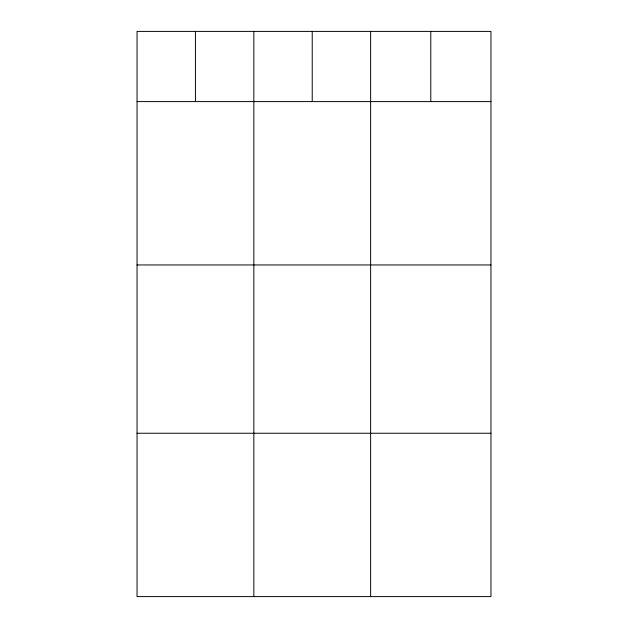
<?xml version="1.0" encoding="UTF-8"?>
<svg xmlns="http://www.w3.org/2000/svg" width="628" height="628" viewBox="0 0 628 628"><rect width="100%" height="100%" fill="white"/><g stroke="black" fill="none" stroke-linecap="round" stroke-linejoin="round"><path stroke-width="0.94" d="M490.955 101.603L490.955 596.6L137.045 596.6L137.045 31.4L490.955 31.4L490.955 101.603L137.045 101.603M137.045 264.953L490.955 264.953M137.045 433.249L490.955 433.249M430.792 31.4L430.792 101.603M370.622 31.4L370.622 596.6M312.234 31.4L312.234 101.603M253.838 31.4L253.838 596.6M195.441 31.4L195.441 101.603"/></g></svg>
